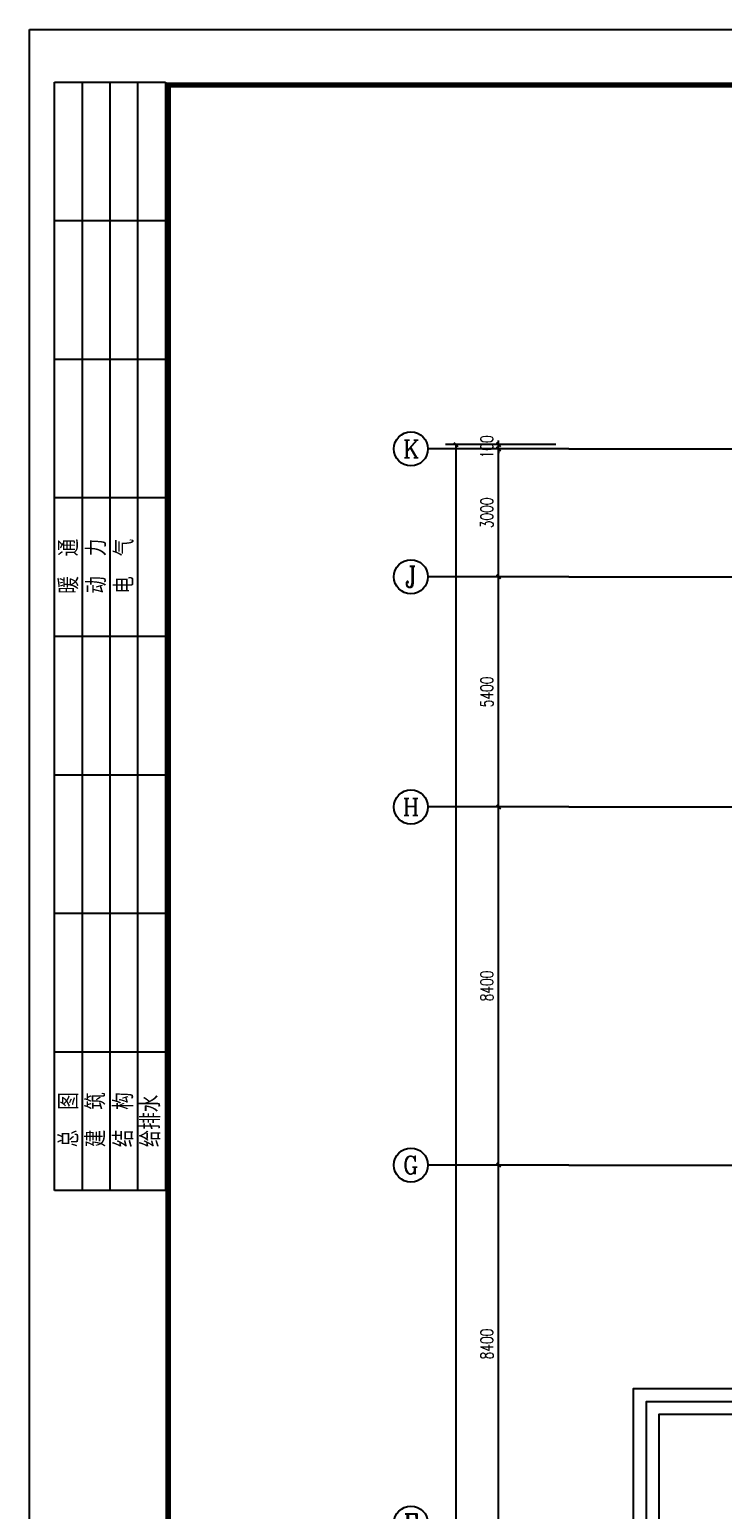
# Model space of a CAD drawing. Extents: x 817814 to 953178, y -139555 to 106956.
# Drawn here: x 843848 to 860128, y -97071 to -62335 of the extents above; entities that cross this region are included whole.
import ezdxf
from ezdxf.enums import TextEntityAlignment as Align

# ---------------------------------------------------------------- set-up
doc = ezdxf.new("R2010")
doc.units = 0
doc.header["$LTSCALE"] = 1000
doc.header["$MEASUREMENT"] = 0
for name, color, linetype in [('AXIS', 3, 'Continuous'), ('AXIS_TEXT', 7, 'Continuous'), ('BTTK', 7, 'Continuous'), ('DOTE', 8, 'Continuous'), ('E2-楼梯、坡道', 5, 'Continuous'), ('PUB_DIM', 3, 'Continuous'), ('PUB_TITLE', 4, 'Continuous')]:
    doc.layers.add(name, color=color, linetype=linetype)
doc.layers.add('建筑底图', color=6, linetype='Continuous', plot=False)
doc.styles.add('_TCH_AXIS', font='COMPLEX', dxfattribs={"bigfont": 'GBCBIG'})
doc.styles.add('_TCH_DIM_T3', font='SIMPLEX', dxfattribs={"width": 0.705882, "bigfont": 'GBCBIG'})
doc.styles.add('COMPLEX', font='COMPLEX')
doc.styles.add('HZ(TK)', font='geniso.shx', dxfattribs={"width": 0.9, "bigfont": 'hztxt.shx'})
doc.dimstyles.new('_TCH_ARCH&&100', dxfattribs={"dimtxt": 297.5, "dimasz": 100, "dimexe": 250, "dimexo": 300, "dimgap": 126.25, "dimtad": 1, "dimdec": 0, "dimzin": 0, "dimdsep": 46, "dimtxsty": '_TCH_DIM_T3', "dimblk": 'ARCHTICK', "dimcen": 0.09, "dimclrt": 7, "dimazin": 2, "dimtfac": 1, "dimtdec": 0, "dimtix": 1, "dimtmove": 2, "dimatfit": 3, "dimfxl": 100, "dimtolj": 1, "dimtzin": 0, "dimarcsym": 0})

# ---------------------------------------------------------------- blocks, each defined once
blk = doc.blocks.new('_ArchTick')
at = {"color": 0, "linetype": 'ByBlock', "const_width": 0.4}
blk.add_lwpolyline([(-0.5, -0.5), (0.5, 0.5)], dxfattribs=at)
blk = doc.blocks.new('*D239')
at = {"layer": 'Defpoints', "color": 0, "transparency": 16777216}
for p in [(509982, 113938), (512626, 113938), (512626, 54938)]:
    blk.add_point(p, dxfattribs=at)
at = {"layer": 'PUB_DIM', "color": 0, "lineweight": -2, "transparency": 16777216}
for p, q in [((512326, 113938), (509732, 113938)), ((509982, 54938), (509982, 113938)), ((512326, 54938), (509732, 54938))]:
    blk.add_line(p, q, dxfattribs=at)
at = {"layer": 'PUB_DIM', "color": 0, "lineweight": -2, "transparency": 16777216, "xscale": 100, "yscale": 100, "zscale": 100}
for p, rotation in [((509982, 113938), 90), ((509982, 54938), 270)]:
    blk.add_blockref('_ArchTick', p, dxfattribs=dict(at, rotation=rotation))
at = {"layer": 'PUB_DIM', "color": 7, "transparency": 16777216, "insert": (509707, 84438), "char_height": 297.5, "attachment_point": 5, "rotation": 90, "style": '_TCH_DIM_T3'}
blk.add_mtext('\\A1;59000', dxfattribs=at)
blk = doc.blocks.new('*D268')
at = {"layer": 'Defpoints', "color": 0, "transparency": 16777216}
for p in [(510982, 97038), (512626, 97038), (512626, 88638)]:
    blk.add_point(p, dxfattribs=at)
at = {"layer": 'PUB_DIM', "color": 0, "lineweight": -2, "transparency": 16777216}
for p, q in [((512326, 97038), (510732, 97038)), ((510982, 88638), (510982, 97038)), ((512326, 88638), (510732, 88638))]:
    blk.add_line(p, q, dxfattribs=at)
at = {"layer": 'PUB_DIM', "color": 0, "lineweight": -2, "transparency": 16777216, "xscale": 100, "yscale": 100, "zscale": 100}
for p, rotation in [((510982, 97038), 90), ((510982, 88638), 270)]:
    blk.add_blockref('_ArchTick', p, dxfattribs=dict(at, rotation=rotation))
at = {"layer": 'PUB_DIM', "color": 7, "transparency": 16777216, "insert": (510707, 92838), "char_height": 297.5, "attachment_point": 5, "rotation": 90, "style": '_TCH_DIM_T3'}
blk.add_mtext('\\A1;8400', dxfattribs=at)
blk = doc.blocks.new('*D269')
at = {"layer": 'Defpoints', "color": 0, "transparency": 16777216}
for p in [(510982, 105438), (512626, 105438), (512626, 97038)]:
    blk.add_point(p, dxfattribs=at)
at = {"layer": 'PUB_DIM', "color": 0, "lineweight": -2, "transparency": 16777216}
for p, q in [((512326, 105438), (510732, 105438)), ((510982, 97038), (510982, 105438)), ((512326, 97038), (510732, 97038))]:
    blk.add_line(p, q, dxfattribs=at)
at = {"layer": 'PUB_DIM', "color": 0, "lineweight": -2, "transparency": 16777216, "xscale": 100, "yscale": 100, "zscale": 100}
for p, rotation in [((510982, 105438), 90), ((510982, 97038), 270)]:
    blk.add_blockref('_ArchTick', p, dxfattribs=dict(at, rotation=rotation))
at = {"layer": 'PUB_DIM', "color": 7, "transparency": 16777216, "insert": (510707, 101238), "char_height": 297.5, "attachment_point": 5, "rotation": 90, "style": '_TCH_DIM_T3'}
blk.add_mtext('\\A1;8400', dxfattribs=at)
blk = doc.blocks.new('*D270')
at = {"layer": 'Defpoints', "color": 0, "transparency": 16777216}
for p in [(510982, 110838), (512626, 110838), (512626, 105438)]:
    blk.add_point(p, dxfattribs=at)
at = {"layer": 'PUB_DIM', "color": 0, "lineweight": -2, "transparency": 16777216}
for p, q in [((512326, 110838), (510732, 110838)), ((510982, 105438), (510982, 110838)), ((512326, 105438), (510732, 105438))]:
    blk.add_line(p, q, dxfattribs=at)
at = {"layer": 'PUB_DIM', "color": 0, "lineweight": -2, "transparency": 16777216, "xscale": 100, "yscale": 100, "zscale": 100}
for p, rotation in [((510982, 110838), 90), ((510982, 105438), 270)]:
    blk.add_blockref('_ArchTick', p, dxfattribs=dict(at, rotation=rotation))
at = {"layer": 'PUB_DIM', "color": 7, "transparency": 16777216, "insert": (510707, 108138), "char_height": 297.5, "attachment_point": 5, "rotation": 90, "style": '_TCH_DIM_T3'}
blk.add_mtext('\\A1;5400', dxfattribs=at)
blk = doc.blocks.new('*D271')
at = {"layer": 'Defpoints', "color": 0, "transparency": 16777216}
for p in [(510982, 113838), (512626, 113838), (512626, 110838)]:
    blk.add_point(p, dxfattribs=at)
at = {"layer": 'PUB_DIM', "color": 0, "lineweight": -2, "transparency": 16777216}
for p, q in [((512326, 113838), (510732, 113838)), ((510982, 110838), (510982, 113838)), ((512326, 110838), (510732, 110838))]:
    blk.add_line(p, q, dxfattribs=at)
at = {"layer": 'PUB_DIM', "color": 0, "lineweight": -2, "transparency": 16777216, "xscale": 100, "yscale": 100, "zscale": 100}
for p, rotation in [((510982, 113838), 90), ((510982, 110838), 270)]:
    blk.add_blockref('_ArchTick', p, dxfattribs=dict(at, rotation=rotation))
at = {"layer": 'PUB_DIM', "color": 7, "transparency": 16777216, "insert": (510707, 112338), "char_height": 297.5, "attachment_point": 5, "rotation": 90, "style": '_TCH_DIM_T3'}
blk.add_mtext('\\A1;3000', dxfattribs=at)
blk = doc.blocks.new('*D272')
at = {"layer": 'Defpoints', "color": 0, "transparency": 16777216}
for p in [(510982, 113938), (512626, 113938), (512626, 113838)]:
    blk.add_point(p, dxfattribs=at)
at = {"layer": 'PUB_DIM', "color": 0, "lineweight": -2, "transparency": 16777216}
for p, q in [((512326, 113938), (510732, 113938)), ((510982, 113938), (510982, 114038)), ((510982, 113838), (510982, 113938)), ((512326, 113838), (510732, 113838)), ((510982, 113838), (510982, 113738))]:
    blk.add_line(p, q, dxfattribs=at)
at = {"layer": 'PUB_DIM', "color": 0, "lineweight": -2, "transparency": 16777216, "xscale": 100, "yscale": 100, "zscale": 100}
for p, rotation in [((510982, 113938), 270), ((510982, 113838), 90)]:
    blk.add_blockref('_ArchTick', p, dxfattribs=dict(at, rotation=rotation))
at = {"layer": 'PUB_DIM', "color": 7, "transparency": 16777216, "insert": (510707, 113888), "char_height": 297.5, "attachment_point": 5, "rotation": 90, "style": '_TCH_DIM_T3'}
blk.add_mtext('\\A1;100', dxfattribs=at)
blk = doc.blocks.new('_AXISO')
blk.add_circle((0, 0), 0.5)
at = {"layer": 'AXIS_TEXT', "style": 'COMPLEX', "width": 1.041667}
blk.add_attdef('A', text='', height=0.56, dxfattribs=at).set_placement((-0.25, -0.28), (0.25, -0.28), align=Align.FIT)
blk = doc.blocks.new('vhtemplate_2019年新竖式图框_A1')
at = {"layer": 'PUB_TITLE'}
for p, q in [((4.5, 384.5), (4.5, 584.5)), ((4.5, 584.5), (24.5, 584.5)), ((9.5, 584.5), (9.5, 384.5)), ((14.5, 584.5), (14.5, 384.5)), ((19.5, 584.5), (19.5, 384.5)), ((24.5, 584.5), (24.5, 384.5)), ((24.5, 559.5), (4.5, 559.5)), ((24.5, 534.5), (4.5, 534.5)), ((24.5, 509.5), (4.5, 509.5)), ((24.5, 484.5), (4.5, 484.5)), ((24.5, 459.5), (4.5, 459.5)), ((24.5, 434.5), (4.5, 434.5)), ((24.5, 409.5), (4.5, 409.5)), ((24.5, 384.5), (4.5, 384.5))]:
    blk.add_line(p, q, dxfattribs=at)
at = {"layer": 'PUB_TITLE', "color": 7}
blk.add_lwpolyline([(0, 594), (841, 594), (841, 0), (0, 0)], close=True, dxfattribs=at)
at = {"layer": 'PUB_TITLE', "const_width": 1}
blk.add_lwpolyline([(25, 10), (831, 10), (831, 584), (25, 584)], close=True, dxfattribs=at)
at = {"layer": 'BTTK', "color": 4, "style": 'HZ(TK)', "width": 0.9}
for tag, p in [('合作单位_001', (795.83, 509.44)), ('建设单位_001', (795.85, 207.44)), ('工程名称_001', (795.62, 174.44)), ('子项名称_001', (805.71, 157.94)), ('图纸名称_001', (795.45, 138.94))]:
    blk.add_attdef(tag, p, '', height=3.5, dxfattribs=at)
for tag, p in [('注册证书号', (808.5, 279)), ('注册印章号', (808.5, 271)), ('设计号', (806, 193)), ('图别', (789.75, 34)), ('图号', (822.25, 34)), ('版本号', (789.75, 26)), ('日期', (822.25, 26))]:
    blk.add_attdef(tag, text='', height=3.5, dxfattribs=at).set_placement(p, align=Align.MIDDLE)
at = {"layer": 'PUB_TITLE', "style": 'HZ(TK)', "width": 0.9}
for s, p in [('暖  通', (8.82, 492.22)), ('动  力', (13.82, 492.22)), ('电  气', (18.82, 492.22)), ('总  图', (8.82, 392.34)), ('建  筑', (13.7, 392.34)), ('结  构', (18.7, 392.34)), ('给排水', (23.57, 392.34))]:
    blk.add_text(s, height=3.5, rotation=90, dxfattribs=at).set_placement(p)
blk = doc.blocks.new('xdzcdxcvf')
at = {"layer": 'AXIS'}
for p, q in [((512626.4, 113837.7), (509323.8, 113837.7)), ((512626.4, 110837.7), (509323.8, 110837.7)), ((512626.4, 105437.7), (509323.8, 105437.7)), ((512626.4, 97037.7), (509323.8, 97037.7))]:
    blk.add_line(p, q, dxfattribs=at)
at = {"layer": 'DOTE'}
for p, q in [((512626.4, 113837.7), (579032.5, 113837.7)), ((512626.4, 110837.7), (579032.5, 110837.7)), ((512626.4, 105437.7), (579032.5, 105437.7)), ((512626.4, 97037.7), (579032.5, 97037.7))]:
    blk.add_line(p, q, dxfattribs=at)
at = {"layer": 'E2-楼梯、坡道'}
for points in [[(517921.4, 91787.7), (514141.4, 91787.7), (514141.4, 77087.7), (517921.4, 77087.7)], [(517921.4, 91487.7), (514441.4, 91487.7), (514441.4, 77387.7), (517921.4, 77387.7)], [(517921.4, 91187.7), (514741.4, 91187.7), (514741.4, 77687.7), (517921.4, 77687.7)]]:
    blk.add_lwpolyline(points, dxfattribs=at)
at = {"layer": 'AXIS'}
ref = blk.add_blockref('_AXISO', (508923.8, 113837.7), dxfattribs=dict(at, xscale=800, yscale=800, zscale=800))
ref.add_attrib('A', 'K', dxfattribs={"layer": 'AXIS_TEXT', "height": 415.3, "style": '_TCH_AXIS'}).set_placement((508736, 113630), (509111.7, 113630), align=Align.FIT)
ref = blk.add_blockref('_AXISO', (508923.8, 110837.7), dxfattribs=dict(at, xscale=800, yscale=800, zscale=800))
ref.add_attrib('A', 'J', dxfattribs={"layer": 'AXIS_TEXT', "height": 496.1, "style": '_TCH_AXIS'}).set_placement((508793.9, 110589.6), (509053.8, 110589.6), align=Align.FIT)
ref = blk.add_blockref('_AXISO', (508923.8, 105437.7), dxfattribs=dict(at, xscale=800, yscale=800, zscale=800))
ref.add_attrib('A', 'H', dxfattribs={"layer": 'AXIS_TEXT', "height": 405.5, "style": '_TCH_AXIS'}).set_placement((508730.7, 105234.9), (509116.9, 105234.9), align=Align.FIT)
ref = blk.add_blockref('_AXISO', (508923.8, 97037.7), dxfattribs=dict(at, xscale=800, yscale=800, zscale=800))
ref.add_attrib('A', 'G', dxfattribs={"layer": 'AXIS_TEXT', "height": 425.2, "style": '_TCH_AXIS'}).set_placement((508741.6, 96825.1), (509106.1, 96825.1), align=Align.FIT)
ref = blk.add_blockref('_AXISO', (508923.8, 88637.7), dxfattribs=dict(at, xscale=800, yscale=800, zscale=800))
ref.add_attrib('A', 'F', dxfattribs={"layer": 'AXIS_TEXT', "height": 445.4, "style": '_TCH_AXIS'}).set_placement((508754.1, 88414.9), (509093.5, 88414.9), align=Align.FIT)
at = {"layer": 'PUB_DIM'}
for p1, p2, distance, picture, middle in [((512626.4, 54937.7), (512626.4, 113937.7), 2644.7, '*D239', (509706.7, 84437.7)), ((512626.4, 113837.7), (512626.4, 113937.7), 1644.7, '*D272', (510706.7, 113887.7)), ((512626.4, 110837.7), (512626.4, 113837.7), 1644.7, '*D271', (510706.7, 112337.7)), ((512626.4, 105437.7), (512626.4, 110837.7), 1644.7, '*D270', (510706.7, 108137.7)), ((512626.4, 97037.7), (512626.4, 105437.7), 1644.7, '*D269', (510706.7, 101237.7)), ((512626.4, 88637.7), (512626.4, 97037.7), 1644.7, '*D268', (510706.7, 92837.7))]:
    dim = blk.add_aligned_dim(p1=p1, p2=p2, distance=distance, dimstyle='_TCH_ARCH&&100', dxfattribs=at)
    dim.commit()
    dim.dimension.update_dxf_attribs({"geometry": picture, "text_midpoint": middle})

msp = doc.modelspace()

# ---------------------------------------------------------------- block references
at = {"xscale": 130, "yscale": 130, "zscale": 130}
msp.add_blockref('vhtemplate_2019年新竖式图框_A1', (843848.3, -139555.2), dxfattribs=at)
at = {"layer": '建筑底图'}
msp.add_blockref('xdzcdxcvf', (343872, -186008.2), dxfattribs=at)

doc.saveas('drawing.dxf')
